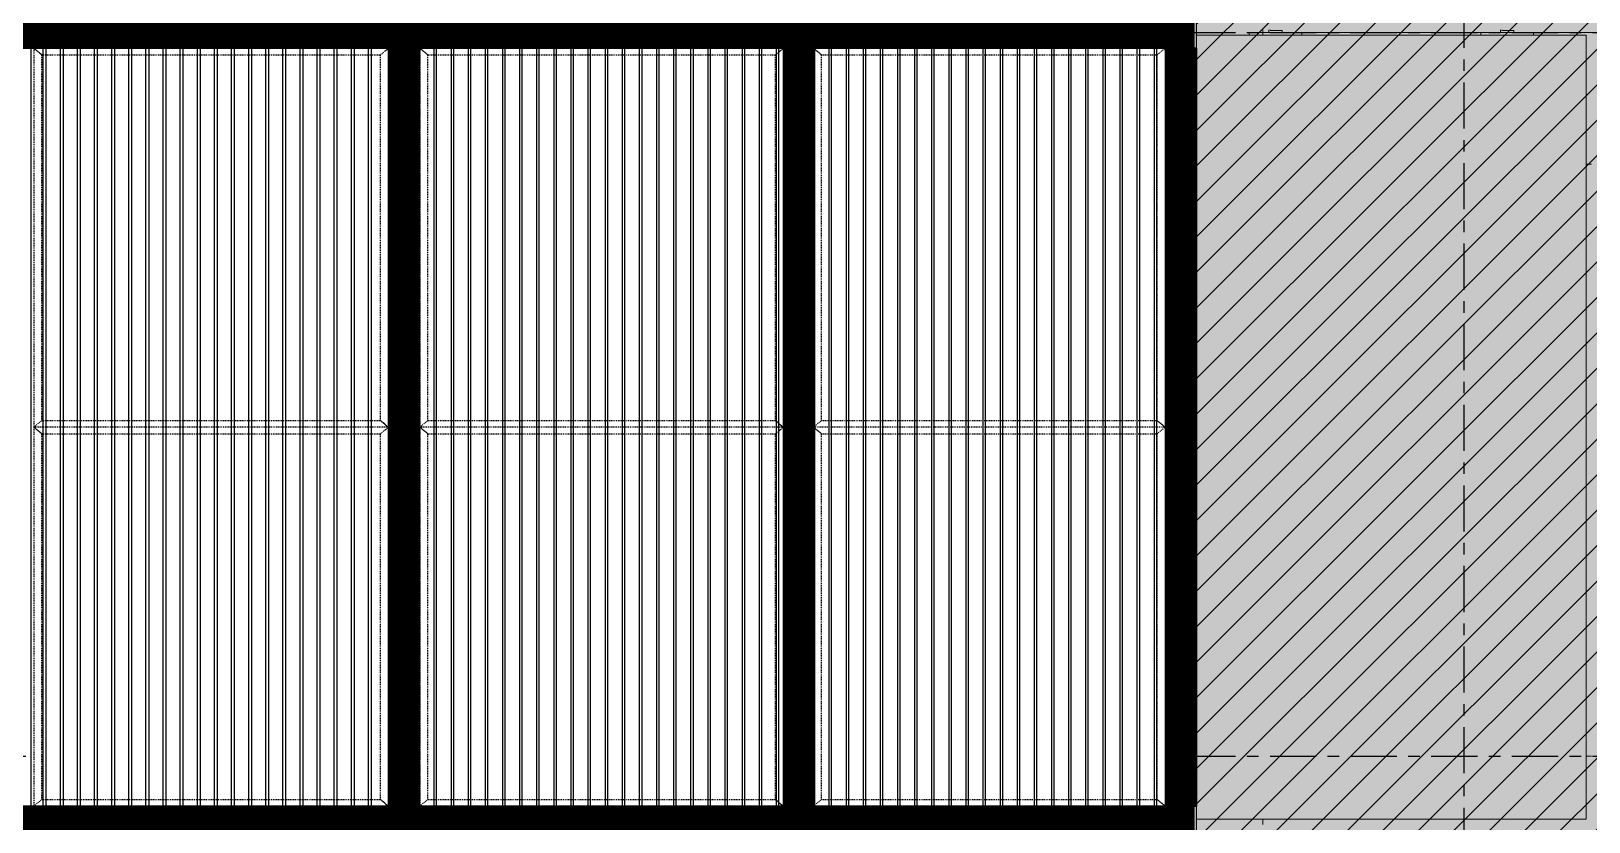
# Model space of a CAD drawing. Header units: millimetres. Extents: x 3774 to 718460, y -768339 to 192544.
# Drawn here: x 409014 to 414929, y -722317 to -719312 of the extents above; entities that cross this region are included whole.
import ezdxf
from ezdxf.enums import TextEntityAlignment as Align
from ezdxf.xclip import XClip

# ---------------------------------------------------------------- set-up
doc = ezdxf.new("R2010")
doc.units = ezdxf.units.MM
doc.header["$XCLIPFRAME"] = 0
doc.set_wipeout_variables(frame=1)
for name, pattern in [('TA_GL_000.70000', [1.925, 0.7, -0.175, 0.175, -0.175, 0.7]), ('TA_HL_001.00000', [6.5, 3.55, -2.95]), ('XKITLINE00', [0]), ('XKITLINE02', [4, 2, -2])]:
    doc.linetypes.add(name, pattern=pattern)
for name, color, linetype in [('000 - 0_SYM_DWG_GRID-BUBBLE_MAIN_COLOR_1', 7, 'Continuous'), ('000 - 0_SYM_DWG_GRIDLINE_MAIN_COLOR_251', 7, 'Continuous'), ('000 - CONCRETE_COL_HATCH_', 7, 'Continuous'), ('010 - ASPG_EXTR_MAIN_COLOR_2', 7, 'Continuous'), ('010 - ASPG_EXTR_WIPEOUT_', 7, 'Continuous'), ('010 - ASPG_FRAMING_MAIN_COLOR_1', 7, 'Continuous'), ('010 - ASPG_FRAMING_MAIN_COLOR_2', 7, 'Continuous'), ('010 - ASPG_FRAMING_SUB_COLOR_2', 7, 'Continuous'), ('010 - ASPG_FRAMING_SUB_COLOR_3', 7, 'Continuous'), ('010 - ASPG_FRAMING_WIPEOUT_', 7, 'Continuous')]:
    doc.layers.add(name, color=color, linetype=linetype)
doc.layers.add('000_AREA_ASPG_AREA_HATCH_', color=7, linetype='Continuous', plot=False)
doc.layers.add('000_AREA_ASPG_AREA_MAIN_COLOR_1', color=7, linetype='Continuous', plot=False)
doc.layers.add('Bolt', color=7, linetype='Continuous', lineweight=0)
doc.layers.add('Part', color=7, linetype='Continuous', lineweight=0)
doc.styles.add('ARIAL', font='arial.ttf')
doc.styles.add('TA', font='', dxfattribs={"height": 4.5})
doc.styles.get('TA').set_extended_font_data('Cordia New')

# ---------------------------------------------------------------- blocks, each defined once
blk = doc.blocks.new('*U5902')
at = {"layer": '000 - 0_SYM_DWG_GRIDLINE_MAIN_COLOR_251', "color": 7, "linetype": 'ByBlock', "ltscale": 5}
blk.add_line((10, 0), (-759, 0), dxfattribs=at)
at = {"color": 7, "style": 'TA', "flags": 1}
blk.add_attdef('LOCATION', (6, -6), '', height=4.5, rotation=270, dxfattribs=at)
blk = doc.blocks.new('*U7974')
at = {"layer": '000 - 0_SYM_DWG_GRIDLINE_MAIN_COLOR_251', "color": 7, "linetype": 'ByBlock', "ltscale": 5}
blk.add_line((16, 0), (-354.34, 0), dxfattribs=at)
at = {"color": 7, "style": 'TA', "flags": 1}
blk.add_attdef('LOCATION', (6, -6), '', height=4.5, rotation=270, dxfattribs=at)
at = {"layer": '000 - 0_SYM_DWG_GRID-BUBBLE_MAIN_COLOR_1', "color": 7, "style": 'ARIAL'}
blk.add_attdef('GRID-HEAD', text='', height=4, rotation=90, dxfattribs=at).set_placement((34, 0), align=Align.MIDDLE_CENTER)
blk = doc.blocks.new('W-1-PP19-SE-ENT3_20260407-104913_PP19_ENT3_ELE1_DIMS_1')
at = {"layer": '000 - 0_SYM_DWG_GRIDLINE_MAIN_COLOR_251', "color": 7, "linetype": 'TA_GL_000.70000'}
for name, p, xscale, yscale, zscale, rotation in [('*U7974', (0, 101510), 50.00000000000007, 50.00000000000007, 50.00000000000007, 270), ('*U5902', (-27800, 114550), 50.00000000000003, 50.00000000000003, 50.00000000000003, 180), ('*U5902', (-27800, 111800), 50.00000000000003, 50.00000000000003, 50.00000000000003, 180)]:
    blk.add_blockref(name, p, dxfattribs=dict(at, xscale=xscale, yscale=yscale, zscale=zscale, rotation=rotation))
blk = doc.blocks.new('*A6183500')
at = {"layer": 'Part', "color": 7, "linetype": 'XKITLINE00', "lineweight": 0}
for p, q in [((2179.569525, -60.453462), (2328.969438, -60.453462)), ((2179.569525, -65.253462), (2328.969438, -65.253462))]:
    blk.add_line(p, q, dxfattribs=at)
blk = doc.blocks.new('*A6193501')
at = {"layer": 'Part', "color": 7, "linetype": 'XKITLINE00', "lineweight": 0}
blk.add_line((2179.569525, -82.453462), (2328.969438, -82.453462), dxfattribs=at)
blk = doc.blocks.new('*A13134195')
at = {"layer": 'Part', "color": 7, "linetype": 'XKITLINE00', "lineweight": 0}
for p, q in [((2331.369518, -82.453462), (2363.435963, -82.453462)), ((2331.369518, -86.453462), (2331.369518, -82.453462)), ((2375.275963, -82.453462), (2375.435963, -82.453462))]:
    blk.add_line(p, q, dxfattribs=at)
blk = doc.blocks.new('*A13154197')
at = {"layer": 'Part', "color": 7, "linetype": 'XKITLINE00', "lineweight": 0}
for p, q in [((2365.449523, -60.453462), (2365.635964, -60.453462)), ((2365.449523, -60.533462), (2365.449523, -60.453462)), ((2366.035964, -60.453462), (2372.675964, -60.453462)), ((2373.075964, -60.453462), (2377.635964, -60.453462)), ((2378.035964, -60.453462), (2384.675964, -60.453462)), ((2385.075964, -60.453462), (2389.635964, -60.453462)), ((2390.035964, -60.453462), (2396.675964, -60.453462)), ((2397.075964, -60.453462), (2401.635964, -60.453462)), ((2402.035964, -60.453462), (2407.075964, -60.453462)), ((2407.475964, -60.453462), (2408.169525, -60.453462)), ((2408.169525, -60.533462), (2408.169525, -60.453462)), ((2375.275963, -64.453462), (2375.435963, -64.453462)), ((2387.275963, -64.453462), (2387.435963, -64.453462)), ((2399.275963, -64.453462), (2399.435963, -64.453462))]:
    blk.add_line(p, q, dxfattribs=at)
blk = doc.blocks.new('*A13214203')
at = {"layer": 'Part', "color": 7, "linetype": 'XKITLINE00', "lineweight": 0}
for p, q in [((2375.275963, -60.533462), (2363.435963, -60.533462)), ((2363.435963, -60.533462), (2363.435963, -84.373462)), ((2375.275963, -60.533462), (2375.275963, -84.373462)), ((2375.275963, -84.373462), (2363.435963, -84.373462))]:
    blk.add_line(p, q, dxfattribs=at)
blk = doc.blocks.new('*A13374219')
at = {"layer": 'Part', "color": 7, "linetype": 'XKITLINE00', "lineweight": 0}
for p, q in [((2328.969518, -124.453462), (2328.969518, -78.053462)), ((2328.969518, -78.053462), (2331.369518, -78.053462)), ((2331.369518, -124.453462), (2331.369518, -78.053462)), ((2328.969518, -124.453462), (2331.369518, -124.453462))]:
    blk.add_line(p, q, dxfattribs=at)
blk = doc.blocks.new('*A13384220')
at = {"layer": 'Part', "color": 7, "linetype": 'XKITLINE00', "lineweight": 0}
for p, q in [((2363.049523, -124.453462), (2363.049523, -78.053462)), ((2363.049523, -78.053462), (2363.435963, -78.053462)), ((2365.449523, -84.533462), (2365.449523, -84.373462)), ((2365.449523, -108.533462), (2365.449523, -108.373462)), ((2363.049523, -124.453462), (2363.435963, -124.453462))]:
    blk.add_line(p, q, dxfattribs=at)
blk = doc.blocks.new('*A15364418')
at = {"layer": 'Part', "color": 7, "linetype": 'XKITLINE00', "lineweight": 0}
for p, q in [((2363.049523, -78.053462), (2363.049523, -33.653462)), ((2363.049523, -33.653462), (2363.435963, -33.653462)), ((2365.449523, -60.533462), (2365.449523, -60.373462)), ((2363.049523, -78.053462), (2363.435963, -78.053462))]:
    blk.add_line(p, q, dxfattribs=at)
blk = doc.blocks.new('*A15374419')
at = {"layer": 'Part', "color": 7, "linetype": 'XKITLINE00', "lineweight": 0}
for p, q in [((2328.969518, -78.053462), (2328.969518, -33.653462)), ((2328.969518, -33.653462), (2331.369518, -33.653462)), ((2331.369518, -78.053462), (2331.369518, -33.653462)), ((2328.969518, -78.053462), (2331.369518, -78.053462))]:
    blk.add_line(p, q, dxfattribs=at)
blk = doc.blocks.new('*A15384420')
at = {"layer": 'Part', "color": 7, "linetype": 'XKITLINE00', "lineweight": 0}
for p, q in [((2359.449603, -38.773462), (2358.649603, -38.773462)), ((2358.649603, -44.053462), (2358.649603, -38.773462)), ((2359.449603, -44.053462), (2359.449603, -38.773462)), ((2358.649603, -56.053462), (2358.649603, -44.621462)), ((2359.449603, -56.053462), (2359.449603, -44.621462)), ((2358.649603, -68.053462), (2358.649603, -56.621462)), ((2359.449603, -68.053462), (2359.449603, -56.621462)), ((2358.649603, -80.053462), (2358.649603, -68.621462)), ((2359.449603, -80.053462), (2359.449603, -68.621462)), ((2358.649603, -82.133462), (2358.649603, -80.621462)), ((2359.449603, -82.133462), (2359.449603, -80.621462)), ((2358.649603, -82.133462), (2359.449603, -82.133462))]:
    blk.add_line(p, q, dxfattribs=at)
blk = doc.blocks.new('*A15394421')
at = {"layer": 'Part', "color": 7, "linetype": 'XKITLINE00', "lineweight": 0}
for p, q in [((2335.769518, -38.773462), (2334.969518, -38.773462)), ((2334.969518, -44.053462), (2334.969518, -38.773462)), ((2335.769518, -44.053462), (2335.769518, -38.773462)), ((2334.969518, -56.053462), (2334.969518, -44.621462)), ((2335.769518, -56.053462), (2335.769518, -44.621462)), ((2334.969518, -68.053462), (2334.969518, -56.621462)), ((2335.769518, -68.053462), (2335.769518, -56.621462)), ((2334.969518, -80.053462), (2334.969518, -68.621462)), ((2335.769518, -80.053462), (2335.769518, -68.621462)), ((2334.969518, -82.133462), (2334.969518, -80.621462)), ((2335.769518, -82.133462), (2335.769518, -80.621462)), ((2334.969518, -82.133462), (2335.769518, -82.133462))]:
    blk.add_line(p, q, dxfattribs=at)
blk = doc.blocks.new('*A15474429')
at = {"layer": 'Part', "color": 7, "linetype": 'XKITLINE00', "lineweight": 0}
for p, q in [((2334.969518, -68.573462), (2334.969518, -68.621462)), ((2335.769518, -68.621462), (2335.769518, -68.573462)), ((2334.969518, -68.621462), (2335.769518, -68.621462))]:
    blk.add_line(p, q, dxfattribs=at)
blk = doc.blocks.new('*A15484430')
at = {"layer": 'Part', "color": 7, "linetype": 'XKITLINE00', "lineweight": 0}
for p, q in [((2335.345518, -69.421462), (2335.345518, -68.621462)), ((2335.345518, -68.621462), (2335.393518, -68.621462)), ((2335.345518, -68.861462), (2335.393518, -68.861462)), ((2335.393518, -69.421462), (2335.393518, -68.621462)), ((2335.345518, -69.421462), (2335.393518, -69.421462))]:
    blk.add_line(p, q, dxfattribs=at)
blk = doc.blocks.new('*A15694451')
at = {"layer": 'Bolt', "color": 7, "linetype": 'XKITLINE00', "lineweight": 0}
for p, q in [((2330.257525, -65.773462), (2330.332117, -65.773462)), ((2330.369525, -65.661462), (2330.369525, -65.736054)), ((2330.481525, -65.773462), (2330.406933, -65.773462)), ((2330.369525, -65.885462), (2330.369525, -65.81087))]:
    blk.add_line(p, q, dxfattribs=at)
blk = doc.blocks.new('*A15704452')
at = {"layer": 'Bolt', "color": 7, "linetype": 'XKITLINE02', "lineweight": 0}
for p, q in [((2330.193525, -65.413462), (2330.193525, -65.493462)), ((2330.193525, -65.413462), (2330.193525, -65.493462)), ((2330.369525, -65.350102), (2330.369525, -65.693462)), ((2330.369525, -65.350102), (2330.369525, -65.693462)), ((2330.545525, -65.413462), (2330.545525, -65.493462)), ((2330.545525, -65.413462), (2330.545525, -65.493462))]:
    blk.add_line(p, q, dxfattribs=at)
blk = doc.blocks.new('*A15724454')
at = {"layer": 'Bolt', "color": 7, "linetype": 'XKITLINE02', "lineweight": 0}
for p, q in [((2329.313525, -68.621462), (2329.313525, -68.573462)), ((2329.313525, -68.621462), (2329.313525, -68.573462)), ((2329.433525, -68.573462), (2329.433525, -68.525462)), ((2329.433525, -68.573462), (2329.433525, -68.525462)), ((2329.489525, -68.684822), (2329.489525, -68.341462)), ((2329.489525, -68.684822), (2329.489525, -68.341462)), ((2329.545525, -68.573462), (2329.545525, -68.525462)), ((2329.545525, -68.573462), (2329.545525, -68.525462)), ((2329.665525, -68.621462), (2329.665525, -68.573462)), ((2329.665525, -68.621462), (2329.665525, -68.573462))]:
    blk.add_line(p, q, dxfattribs=at)
blk = doc.blocks.new('*A15764458')
at = {"layer": 'Bolt', "color": 7, "linetype": 'XKITLINE00', "lineweight": 0}
for p, q in [((2330.257526, -65.773462), (2330.332118, -65.773462)), ((2330.369526, -65.661462), (2330.369526, -65.736054)), ((2330.481526, -65.773462), (2330.406934, -65.773462)), ((2330.369526, -65.885462), (2330.369526, -65.81087))]:
    blk.add_line(p, q, dxfattribs=at)
blk = doc.blocks.new('*A15774459')
at = {"layer": 'Bolt', "color": 7, "linetype": 'XKITLINE02', "lineweight": 0}
for p, q in [((2330.193526, -65.413462), (2330.193526, -65.493462)), ((2330.193526, -65.413462), (2330.193526, -65.493462)), ((2330.369526, -65.350102), (2330.369526, -65.693462)), ((2330.369526, -65.350102), (2330.369526, -65.693462)), ((2330.545526, -65.413462), (2330.545526, -65.493462)), ((2330.545526, -65.413462), (2330.545526, -65.493462))]:
    blk.add_line(p, q, dxfattribs=at)
blk = doc.blocks.new('*A15784460')
at = {"layer": 'Bolt'}
for points in [[(2335.074, -68.573), (2335.074, -68.525), (2335.186, -68.525), (2335.186, -68.573)], [(2335.074, -68.621), (2335.074, -68.573), (2335.186, -68.573), (2335.186, -68.621)], [(2335.554, -68.573), (2335.554, -68.525), (2335.666, -68.525), (2335.666, -68.573)], [(2335.554, -68.621), (2335.554, -68.573), (2335.666, -68.573), (2335.666, -68.621)]]:
    blk.add_hatch(color=7, dxfattribs=at).paths.add_polyline_path(points, flags=17)
at = {"layer": 'Bolt', "color": 7, "linetype": 'XKITLINE00', "lineweight": 0}
for p, q in [((2335.074, -68.573), (2335.074, -68.525)), ((2335.074, -68.621), (2335.074, -68.573)), ((2335.13, -68.685), (2335.13, -68.341)), ((2335.186, -68.573), (2335.186, -68.525)), ((2335.186, -68.621), (2335.186, -68.573)), ((2335.554, -68.573), (2335.554, -68.525)), ((2335.554, -68.621), (2335.554, -68.573)), ((2335.61, -68.685), (2335.61, -68.341)), ((2335.666, -68.573), (2335.666, -68.525)), ((2335.666, -68.621), (2335.666, -68.573))]:
    blk.add_line(p, q, dxfattribs=at)
blk = doc.blocks.new('*A15794461')
at = {"layer": 'Bolt', "color": 7, "linetype": 'XKITLINE02', "lineweight": 0}
for p, q in [((2329.313522, -68.621462), (2329.313522, -68.573462)), ((2329.313522, -68.621462), (2329.313522, -68.573462)), ((2329.433522, -68.573462), (2329.433522, -68.525462)), ((2329.433522, -68.573462), (2329.433522, -68.525462)), ((2329.489522, -68.684822), (2329.489522, -68.341462)), ((2329.489522, -68.684822), (2329.489522, -68.341462)), ((2329.545522, -68.573462), (2329.545522, -68.525462)), ((2329.545522, -68.573462), (2329.545522, -68.525462)), ((2329.665522, -68.621462), (2329.665522, -68.573462)), ((2329.665522, -68.621462), (2329.665522, -68.573462))]:
    blk.add_line(p, q, dxfattribs=at)
blk = doc.blocks.new('*A15904472')
at = {"layer": 'Part', "color": 7, "linetype": 'XKITLINE00', "lineweight": 0}
for p, q in [((2328.809518, -68.053462), (2288.969552, -68.053462)), ((2288.969552, -68.573462), (2288.969552, -68.053462)), ((2328.809518, -68.573462), (2328.809518, -68.053462)), ((2328.809518, -68.573462), (2288.969552, -68.573462))]:
    blk.add_line(p, q, dxfattribs=at)
blk = doc.blocks.new('*A15914473')
at = {"layer": 'Part', "color": 7, "linetype": 'XKITLINE00', "lineweight": 0}
for p, q in [((2328.809518, -80.053462), (2288.969552, -80.053462)), ((2288.969552, -80.573462), (2288.969552, -80.053462)), ((2328.809518, -80.573462), (2328.809518, -80.053462)), ((2328.809518, -80.573462), (2288.969552, -80.573462))]:
    blk.add_line(p, q, dxfattribs=at)
blk = doc.blocks.new('*A15924474')
at = {"layer": 'Part', "color": 7, "linetype": 'XKITLINE00', "lineweight": 0}
blk.add_line((2328.969438, -87.253462), (2328.969438, -82.453462), dxfattribs=at)
blk = doc.blocks.new('*A16114493')
at = {"layer": 'Part', "color": 7, "linetype": 'XKITLINE00', "lineweight": 0}
blk.add_line((2328.969438, -65.253462), (2328.969438, -60.453462), dxfattribs=at)
blk = doc.blocks.new('*A16274509')
at = {"layer": 'Bolt', "color": 7, "linetype": 'XKITLINE00', "lineweight": 0}
for p, q in [((2330.369525, -81.821462), (2330.369525, -81.896054)), ((2330.257525, -81.933462), (2330.332117, -81.933462)), ((2330.369525, -82.045462), (2330.369525, -81.97087)), ((2330.481525, -81.933462), (2330.406933, -81.933462))]:
    blk.add_line(p, q, dxfattribs=at)
blk = doc.blocks.new('*A16284510')
at = {"layer": 'Bolt', "color": 7, "linetype": 'XKITLINE02', "lineweight": 0}
for p, q in [((2330.193525, -82.293462), (2330.193525, -82.213462)), ((2330.193525, -82.293462), (2330.193525, -82.213462)), ((2330.369525, -82.356822), (2330.369525, -82.013462)), ((2330.369525, -82.356822), (2330.369525, -82.013462)), ((2330.545525, -82.293462), (2330.545525, -82.213462)), ((2330.545525, -82.293462), (2330.545525, -82.213462))]:
    blk.add_line(p, q, dxfattribs=at)
blk = doc.blocks.new('*A16304512')
at = {"layer": 'Bolt', "color": 7, "linetype": 'XKITLINE02', "lineweight": 0}
for p, q in [((2329.489525, -80.684822), (2329.489525, -80.341462)), ((2329.489525, -80.684822), (2329.489525, -80.341462)), ((2329.313525, -80.621462), (2329.313525, -80.573462)), ((2329.313525, -80.621462), (2329.313525, -80.573462)), ((2329.433525, -80.573462), (2329.433525, -80.525462)), ((2329.433525, -80.573462), (2329.433525, -80.525462)), ((2329.545525, -80.573462), (2329.545525, -80.525462)), ((2329.545525, -80.573462), (2329.545525, -80.525462)), ((2329.665525, -80.621462), (2329.665525, -80.573462)), ((2329.665525, -80.621462), (2329.665525, -80.573462))]:
    blk.add_line(p, q, dxfattribs=at)
blk = doc.blocks.new('*A16364518')
at = {"layer": 'Bolt', "color": 7, "linetype": 'XKITLINE02', "lineweight": 0}
for p, q in [((2329.489522, -80.684822), (2329.489522, -80.341462)), ((2329.489522, -80.684822), (2329.489522, -80.341462)), ((2329.313522, -80.621462), (2329.313522, -80.573462)), ((2329.313522, -80.621462), (2329.313522, -80.573462)), ((2329.433522, -80.573462), (2329.433522, -80.525462)), ((2329.433522, -80.573462), (2329.433522, -80.525462)), ((2329.545522, -80.573462), (2329.545522, -80.525462)), ((2329.545522, -80.573462), (2329.545522, -80.525462)), ((2329.665522, -80.621462), (2329.665522, -80.573462)), ((2329.665522, -80.621462), (2329.665522, -80.573462))]:
    blk.add_line(p, q, dxfattribs=at)
blk = doc.blocks.new('*A16374519')
at = {"layer": 'Bolt', "color": 7, "linetype": 'XKITLINE02', "lineweight": 0}
for p, q in [((2330.193526, -82.293462), (2330.193526, -82.213462)), ((2330.193526, -82.293462), (2330.193526, -82.213462)), ((2330.369526, -82.356822), (2330.369526, -82.013462)), ((2330.369526, -82.356822), (2330.369526, -82.013462)), ((2330.545526, -82.293462), (2330.545526, -82.213462)), ((2330.545526, -82.293462), (2330.545526, -82.213462))]:
    blk.add_line(p, q, dxfattribs=at)
blk = doc.blocks.new('*A16384520')
at = {"layer": 'Bolt', "color": 7, "linetype": 'XKITLINE00', "lineweight": 0}
for p, q in [((2330.369526, -81.821462), (2330.369526, -81.896054)), ((2330.257526, -81.933462), (2330.332118, -81.933462)), ((2330.369526, -82.045462), (2330.369526, -81.97087)), ((2330.481526, -81.933462), (2330.406934, -81.933462))]:
    blk.add_line(p, q, dxfattribs=at)
blk = doc.blocks.new('*A16494531')
at = {"layer": 'Part', "color": 7, "linetype": 'XKITLINE00', "lineweight": 0}
for p, q in [((2365.635964, -60.453462), (2365.635964, -60.373462)), ((2365.635964, -60.453462), (2366.035964, -60.453462)), ((2365.675964, -60.393462), (2365.675964, -60.373462)), ((2366.035964, -60.393462), (2365.675964, -60.393462)), ((2366.035964, -60.453462), (2366.035964, -60.393462))]:
    blk.add_line(p, q, dxfattribs=at)
blk = doc.blocks.new('*A16504532')
at = {"layer": 'Part', "color": 7, "linetype": 'XKITLINE00', "lineweight": 0}
for p, q in [((2365.035964, -60.453462), (2365.635964, -60.453462)), ((2365.035964, -60.533462), (2365.035964, -60.453462)), ((2366.035964, -60.453462), (2366.635964, -60.453462)), ((2366.635964, -60.453462), (2366.635964, -60.533462))]:
    blk.add_line(p, q, dxfattribs=at)
blk = doc.blocks.new('*A16554537')
at = {"layer": 'Part', "color": 7, "linetype": 'XKITLINE00', "lineweight": 0}
for p, q in [((2362.889518, -80.053462), (2331.529518, -80.053462)), ((2331.529518, -80.573462), (2331.529518, -80.053462)), ((2362.889518, -80.573462), (2362.889518, -80.053462)), ((2362.889518, -80.573462), (2331.529518, -80.573462))]:
    blk.add_line(p, q, dxfattribs=at)
blk = doc.blocks.new('*A16564538')
at = {"layer": 'Part', "color": 7, "linetype": 'XKITLINE00', "lineweight": 0}
for p, q in [((2362.889518, -68.053462), (2331.529518, -68.053462)), ((2331.529518, -68.573462), (2331.529518, -68.053462)), ((2362.889518, -68.573462), (2362.889518, -68.053462)), ((2362.889518, -68.573462), (2331.529518, -68.573462))]:
    blk.add_line(p, q, dxfattribs=at)
blk = doc.blocks.new('*A16574539')
at = {"layer": 'Part', "color": 7, "linetype": 'XKITLINE00', "lineweight": 0}
for p, q in [((2358.649603, -80.573462), (2358.649603, -80.621462)), ((2358.649603, -80.621462), (2359.449603, -80.621462)), ((2359.449603, -80.621462), (2359.449603, -80.573462))]:
    blk.add_line(p, q, dxfattribs=at)
blk = doc.blocks.new('*A16584540')
at = {"layer": 'Part', "color": 7, "linetype": 'XKITLINE00', "lineweight": 0}
for p, q in [((2359.025603, -81.421462), (2359.025603, -80.621462)), ((2359.025603, -80.621462), (2359.073603, -80.621462)), ((2359.025603, -80.861462), (2359.073603, -80.861462)), ((2359.073603, -81.421462), (2359.073603, -80.621462)), ((2359.025603, -81.421462), (2359.073603, -81.421462))]:
    blk.add_line(p, q, dxfattribs=at)
blk = doc.blocks.new('*A16594541')
at = {"layer": 'Part', "color": 7, "linetype": 'XKITLINE00', "lineweight": 0}
for p, q in [((2358.985603, -82.173462), (2358.545603, -82.173462)), ((2358.545603, -82.173462), (2358.545603, -82.213462)), ((2358.985603, -82.133462), (2358.985603, -82.173462)), ((2359.025603, -82.213462), (2359.025603, -82.133462))]:
    blk.add_line(p, q, dxfattribs=at)
blk = doc.blocks.new('*A16604542')
at = {"layer": 'Part', "color": 7, "linetype": 'XKITLINE00', "lineweight": 0}
for p, q in [((2358.009603, -82.453462), (2358.169603, -82.293462)), ((2358.169603, -82.293462), (2359.929603, -82.293462)), ((2359.929603, -82.293462), (2360.089603, -82.453462))]:
    blk.add_line(p, q, dxfattribs=at)
blk = doc.blocks.new('*A16614543')
at = {"layer": 'Part', "color": 7, "linetype": 'XKITLINE00', "lineweight": 0}
for p, q in [((2359.929603, -82.213462), (2358.169603, -82.213462)), ((2358.169603, -82.213462), (2358.169603, -82.293462)), ((2359.929603, -82.293462), (2358.169603, -82.293462)), ((2359.929603, -82.213462), (2359.929603, -82.293462))]:
    blk.add_line(p, q, dxfattribs=at)
blk = doc.blocks.new('*A16674549')
at = {"layer": 'Part', "color": 7, "linetype": 'XKITLINE00', "lineweight": 0}
for p, q in [((2334.969518, -80.573462), (2334.969518, -80.621462)), ((2334.969518, -80.621462), (2335.769518, -80.621462)), ((2335.769518, -80.621462), (2335.769518, -80.573462))]:
    blk.add_line(p, q, dxfattribs=at)
blk = doc.blocks.new('*A16684550')
at = {"layer": 'Part', "color": 7, "linetype": 'XKITLINE00', "lineweight": 0}
for p, q in [((2335.345518, -81.421462), (2335.345518, -80.621462)), ((2335.345518, -80.621462), (2335.393518, -80.621462)), ((2335.345518, -80.861462), (2335.393518, -80.861462)), ((2335.393518, -81.421462), (2335.393518, -80.621462)), ((2335.345518, -81.421462), (2335.393518, -81.421462))]:
    blk.add_line(p, q, dxfattribs=at)
blk = doc.blocks.new('*A16694551')
at = {"layer": 'Part', "color": 7, "linetype": 'XKITLINE00', "lineweight": 0}
for p, q in [((2335.305518, -82.173462), (2334.865518, -82.173462)), ((2334.865518, -82.173462), (2334.865518, -82.213462)), ((2335.305518, -82.133462), (2335.305518, -82.173462)), ((2335.345518, -82.213462), (2335.345518, -82.133462))]:
    blk.add_line(p, q, dxfattribs=at)
blk = doc.blocks.new('*A16704552')
at = {"layer": 'Part', "color": 7, "linetype": 'XKITLINE00', "lineweight": 0}
for p, q in [((2334.329518, -82.453462), (2334.489518, -82.293462)), ((2334.489518, -82.293462), (2336.249518, -82.293462)), ((2336.249518, -82.293462), (2336.409518, -82.453462))]:
    blk.add_line(p, q, dxfattribs=at)
blk = doc.blocks.new('*A16714553')
at = {"layer": 'Part', "color": 7, "linetype": 'XKITLINE00', "lineweight": 0}
for p, q in [((2336.249518, -82.213462), (2334.489518, -82.213462)), ((2334.489518, -82.213462), (2334.489518, -82.293462)), ((2336.249518, -82.293462), (2334.489518, -82.293462)), ((2336.249518, -82.213462), (2336.249518, -82.293462))]:
    blk.add_line(p, q, dxfattribs=at)
blk = doc.blocks.new('*A16734555')
at = {"layer": 'Part', "color": 7, "linetype": 'XKITLINE00', "lineweight": 0}
for p, q in [((2358.649603, -68.573462), (2358.649603, -68.621462)), ((2359.449603, -68.621462), (2359.449603, -68.573462)), ((2358.649603, -68.621462), (2359.449603, -68.621462))]:
    blk.add_line(p, q, dxfattribs=at)
blk = doc.blocks.new('*A16744556')
at = {"layer": 'Part', "color": 7, "linetype": 'XKITLINE00', "lineweight": 0}
for p, q in [((2359.025603, -69.421462), (2359.025603, -68.621462)), ((2359.025603, -68.621462), (2359.073603, -68.621462)), ((2359.025603, -68.861462), (2359.073603, -68.861462)), ((2359.073603, -69.421462), (2359.073603, -68.621462)), ((2359.025603, -69.421462), (2359.073603, -69.421462))]:
    blk.add_line(p, q, dxfattribs=at)
blk = doc.blocks.new('*A16794561')
at = {"layer": 'Bolt'}
for points in [[(2358.754, -80.573), (2358.754, -80.525), (2358.866, -80.525), (2358.866, -80.573)], [(2358.754, -80.621), (2358.754, -80.573), (2358.866, -80.573), (2358.866, -80.621)], [(2359.234, -80.573), (2359.234, -80.525), (2359.346, -80.525), (2359.346, -80.573)], [(2359.234, -80.621), (2359.234, -80.573), (2359.346, -80.573), (2359.346, -80.621)]]:
    blk.add_hatch(color=7, dxfattribs=at).paths.add_polyline_path(points, flags=17)
at = {"layer": 'Bolt', "color": 7, "linetype": 'XKITLINE00', "lineweight": 0}
for p, q in [((2358.81, -80.685), (2358.81, -80.341)), ((2359.29, -80.685), (2359.29, -80.341)), ((2358.754, -80.573), (2358.754, -80.525)), ((2358.754, -80.621), (2358.754, -80.573)), ((2358.866, -80.573), (2358.866, -80.525)), ((2358.866, -80.621), (2358.866, -80.573)), ((2359.234, -80.573), (2359.234, -80.525)), ((2359.234, -80.621), (2359.234, -80.573)), ((2359.346, -80.573), (2359.346, -80.525)), ((2359.346, -80.621), (2359.346, -80.573))]:
    blk.add_line(p, q, dxfattribs=at)
blk = doc.blocks.new('*A16804562')
at = {"layer": 'Bolt'}
for points in [[(2358.466, -82.213), (2358.466, -82.293), (2358.354, -82.293), (2358.354, -82.213)], [(2359.746, -82.213), (2359.746, -82.293), (2359.634, -82.293), (2359.634, -82.213)]]:
    blk.add_hatch(color=7, dxfattribs=at).paths.add_polyline_path(points, flags=17)
at = {"layer": 'Bolt', "color": 7, "linetype": 'XKITLINE00', "lineweight": 0}
for p, q in [((2358.354, -82.293), (2358.354, -82.213)), ((2358.41, -82.357), (2358.41, -82.013)), ((2358.466, -82.293), (2358.466, -82.213)), ((2359.634, -82.293), (2359.634, -82.213)), ((2359.69, -82.357), (2359.69, -82.013)), ((2359.746, -82.293), (2359.746, -82.213))]:
    blk.add_line(p, q, dxfattribs=at)
blk = doc.blocks.new('*A16814563')
at = {"layer": 'Bolt', "color": 7, "linetype": 'XKITLINE02', "lineweight": 0}
for p, q in [((2359.136963, -81.933462), (2358.793603, -81.933462)), ((2359.025603, -81.877462), (2358.985603, -81.877462)), ((2359.025603, -81.989462), (2358.985603, -81.989462)), ((2359.073603, -81.877462), (2359.025603, -81.877462)), ((2359.073603, -81.989462), (2359.025603, -81.989462))]:
    blk.add_line(p, q, dxfattribs=at)
blk = doc.blocks.new('*A16864568')
at = {"layer": 'Bolt'}
for points in [[(2335.074, -80.573), (2335.074, -80.525), (2335.186, -80.525), (2335.186, -80.573)], [(2335.074, -80.621), (2335.074, -80.573), (2335.186, -80.573), (2335.186, -80.621)], [(2335.554, -80.573), (2335.554, -80.525), (2335.666, -80.525), (2335.666, -80.573)], [(2335.554, -80.621), (2335.554, -80.573), (2335.666, -80.573), (2335.666, -80.621)]]:
    blk.add_hatch(color=7, dxfattribs=at).paths.add_polyline_path(points, flags=17)
at = {"layer": 'Bolt', "color": 7, "linetype": 'XKITLINE00', "lineweight": 0}
for p, q in [((2335.13, -80.685), (2335.13, -80.341)), ((2335.61, -80.685), (2335.61, -80.341)), ((2335.074, -80.573), (2335.074, -80.525)), ((2335.074, -80.621), (2335.074, -80.573)), ((2335.186, -80.573), (2335.186, -80.525)), ((2335.186, -80.621), (2335.186, -80.573)), ((2335.554, -80.573), (2335.554, -80.525)), ((2335.554, -80.621), (2335.554, -80.573)), ((2335.666, -80.573), (2335.666, -80.525)), ((2335.666, -80.621), (2335.666, -80.573))]:
    blk.add_line(p, q, dxfattribs=at)
blk = doc.blocks.new('*A16874569')
at = {"layer": 'Bolt'}
for points in [[(2334.786, -82.213), (2334.786, -82.293), (2334.674, -82.293), (2334.674, -82.213)], [(2336.066, -82.213), (2336.066, -82.293), (2335.954, -82.293), (2335.954, -82.213)]]:
    blk.add_hatch(color=7, dxfattribs=at).paths.add_polyline_path(points, flags=17)
at = {"layer": 'Bolt', "color": 7, "linetype": 'XKITLINE00', "lineweight": 0}
for p, q in [((2334.674, -82.293), (2334.674, -82.213)), ((2334.73, -82.357), (2334.73, -82.013)), ((2334.786, -82.293), (2334.786, -82.213)), ((2335.954, -82.293), (2335.954, -82.213)), ((2336.01, -82.357), (2336.01, -82.013)), ((2336.066, -82.293), (2336.066, -82.213))]:
    blk.add_line(p, q, dxfattribs=at)
blk = doc.blocks.new('*A16884570')
at = {"layer": 'Bolt', "color": 7, "linetype": 'XKITLINE02', "lineweight": 0}
for p, q in [((2335.456878, -81.933462), (2335.113518, -81.933462)), ((2335.345518, -81.877462), (2335.305518, -81.877462)), ((2335.345518, -81.989462), (2335.305518, -81.989462)), ((2335.393518, -81.877462), (2335.345518, -81.877462)), ((2335.393518, -81.989462), (2335.345518, -81.989462))]:
    blk.add_line(p, q, dxfattribs=at)
blk = doc.blocks.new('*A16894571')
at = {"layer": 'Bolt'}
for points in [[(2358.754, -68.573), (2358.754, -68.525), (2358.866, -68.525), (2358.866, -68.573)], [(2358.754, -68.621), (2358.754, -68.573), (2358.866, -68.573), (2358.866, -68.621)], [(2359.234, -68.573), (2359.234, -68.525), (2359.346, -68.525), (2359.346, -68.573)], [(2359.234, -68.621), (2359.234, -68.573), (2359.346, -68.573), (2359.346, -68.621)]]:
    blk.add_hatch(color=7, dxfattribs=at).paths.add_polyline_path(points, flags=17)
at = {"layer": 'Bolt', "color": 7, "linetype": 'XKITLINE00', "lineweight": 0}
for p, q in [((2358.754, -68.573), (2358.754, -68.525)), ((2358.754, -68.621), (2358.754, -68.573)), ((2358.81, -68.685), (2358.81, -68.341)), ((2358.866, -68.573), (2358.866, -68.525)), ((2358.866, -68.621), (2358.866, -68.573)), ((2359.234, -68.573), (2359.234, -68.525)), ((2359.234, -68.621), (2359.234, -68.573)), ((2359.29, -68.685), (2359.29, -68.341)), ((2359.346, -68.573), (2359.346, -68.525)), ((2359.346, -68.621), (2359.346, -68.573))]:
    blk.add_line(p, q, dxfattribs=at)
blk = doc.blocks.new('*A16904572')
at = {"layer": 'Part', "color": 7, "linetype": 'XKITLINE00', "lineweight": 0}
for p, q in [((2372.075964, -60.453462), (2372.675964, -60.453462)), ((2372.075964, -60.533462), (2372.075964, -60.453462)), ((2373.075964, -60.453462), (2373.675964, -60.453462)), ((2373.675964, -60.453462), (2373.675964, -60.533462))]:
    blk.add_line(p, q, dxfattribs=at)
blk = doc.blocks.new('*A16914573')
at = {"layer": 'Part', "color": 7, "linetype": 'XKITLINE00', "lineweight": 0}
for p, q in [((2372.675964, -60.453462), (2372.675964, -60.373462)), ((2372.675964, -60.453462), (2373.075964, -60.453462)), ((2372.715964, -60.393462), (2372.715964, -60.373462)), ((2373.075964, -60.393462), (2372.715964, -60.393462)), ((2373.075964, -60.453462), (2373.075964, -60.393462))]:
    blk.add_line(p, q, dxfattribs=at)
blk = doc.blocks.new('W-1-PP19-SE-ENT3_20260407-111149_PP19_ENT3_SE_ELE3')
at = {"color": 7, "lineweight": 0, "xscale": 125, "yscale": 125, "zscale": 125}
for name in ['*A13214203', '*A15374419', '*A15364418', '*A15394421', '*A15384420', '*A6183500', '*A16114493', '*A16504532', '*A13154197', '*A16494531', '*A16904572', '*A16914573', '*A15704452', '*A15774459', '*A15694451', '*A15764458', '*A15904472', '*A16564538', '*A15794461', '*A15724454', '*A15474429', '*A15784460', '*A15484430', '*A16734555', '*A16894571', '*A16744556', '*A13374219', '*A13384220', '*A15914473', '*A16364518', '*A16304512', '*A16554537', '*A16864568', '*A16794561', '*A16674549', '*A16684550', '*A16574539', '*A16584540', '*A16274509', '*A16384520', '*A16884570', '*A16814563', '*A16284510', '*A16374519', '*A16704552', '*A16714553', '*A16874569', '*A16694551', '*A16604542', '*A16614543', '*A16804562', '*A16594541', '*A6193501', '*A15924474', '*A13134195']:
    blk.add_blockref(name, (-296446.190625, 122106.68275), dxfattribs=at)
blk = doc.blocks.new('A$Cc95a8f7c')
at = {"layer": '000 - CONCRETE_COL_HATCH_', "transparency": 33554585}
h = blk.add_hatch(dxfattribs=at)
h.set_pattern_fill('AR-CONC', scale=2.5)
h.paths.add_polyline_path([(-9706.691625, -12559.999625), (-14206.257875, -12559.999625), (-14206.257875, -15540), (-24.997375, -15540), (-24.997375, -12559.999625), (-3726.691625, -12559.999625), (-3726.691625, 300), (-9706.691625, 300)])
h = blk.add_hatch(dxfattribs=at)
h.set_pattern_fill('ANSI31', scale=30)
h.paths.add_polyline_path([(-3726.691625, -12559.999625), (-24.997375, -12559.999625), (-24.997375, -15540), (-14206.257875, -15540), (-14206.257875, -12559.999625), (-9706.691625, -12559.999625), (-9706.691625, 300), (-3726.691625, 300)])
at = {"layer": '000 - CONCRETE_COL_HATCH_', "color": 7}
blk.add_lwpolyline([(-3726.691625, -12559.999625), (-24.997375, -12559.999625), (-24.997375, -15540), (-14206.257875, -15540), (-14206.257875, -12559.999625), (-9706.691625, -12559.999625), (-9706.691625, 300), (-3726.691625, 300)], close=True, dxfattribs=at)
blk.add_lwpolyline([(-3726.691625, -12559.999625), (-24.997375, -12559.999625), (-24.997375, -15540), (-14206.257875, -15540), (-14206.257875, -12559.999625), (-9706.691625, -12559.999625), (-9706.691625, 300), (-3726.691625, 300)], close=True, dxfattribs=at)
blk.add_lwpolyline([(-3726.691625, -12559.999625), (-24.997375, -12559.999625), (-24.997375, -15540), (-14206.257875, -15540), (-14206.257875, -12559.999625), (-9706.691625, -12559.999625), (-9706.691625, 300), (-3726.691625, 300)], close=True, dxfattribs=at)
blk.add_lwpolyline([(-3726.691625, -12559.999625), (-24.997375, -12559.999625), (-24.997375, -15540), (-14206.257875, -15540), (-14206.257875, -12559.999625), (-9706.691625, -12559.999625), (-9706.691625, 300), (-3726.691625, 300)], close=True, dxfattribs=at)
blk = doc.blocks.new('W-1-PP19-SE-ENT3_20260407-141310_PP19_ENT3_PRECAST_HATCH')
at = {"color": 7}
blk.add_blockref('A$Cc95a8f7c', (-46357.4, 85502.9), dxfattribs=at)
blk = doc.blocks.new('W-1-PP19-SE-ENT3_20260407-141433PP19_ENT3_PRECAST_HATCH')
at = {"color": 7}
blk.add_blockref('W-1-PP19-SE-ENT3_20260407-141310_PP19_ENT3_PRECAST_HATCH', (55047.4, 32597.1), dxfattribs=at)
blk = doc.blocks.new('*U7965')
at = {"color": 7}
blk.add_wipeout([(0, -40), (4413, -40), (4413, 40), (0, 40)], dxfattribs=at).dxf.layer = '010 - ASPG_FRAMING_WIPEOUT_'
at = {"layer": '010 - ASPG_FRAMING_MAIN_COLOR_2', "color": 7}
blk.add_lwpolyline([(0, -40), (4413, -40), (4413, 40), (0, 40)], close=True, dxfattribs=at)
at = {"color": 7}
for points in [[(0, 40), (4493.8, 40), (4493.8, 50), (0, 50)], [(0, -50), (4493.8, -50), (4493.8, -40), (0, -40)]]:
    blk.add_wipeout(points, dxfattribs=at).dxf.layer = '010 - ASPG_FRAMING_WIPEOUT_'
at = {"layer": '010 - ASPG_FRAMING_MAIN_COLOR_1', "color": 7}
for points in [[(0, 40), (4493.8, 40), (4493.8, 50), (0, 50)], [(0, -50), (4493.8, -50), (4493.8, -40), (0, -40)]]:
    blk.add_lwpolyline(points, close=True, dxfattribs=at)
blk = doc.blocks.new('*U7966')
at = {"color": 7}
blk.add_wipeout([(0, 0), (77.5, 0), (77.5, 2950), (0, 2950)], dxfattribs=at)
blk.add_lwpolyline([(0, 0), (77.5, 0), (77.5, 2950), (0, 2950)], close=True, dxfattribs=at)
blk = doc.blocks.new('*U8022')
at = {"color": 7}
blk.add_wipeout([(50, 0), (1416.3, 0), (1416.3, 2880), (50, 2880)], dxfattribs=at).dxf.layer = '010 - ASPG_EXTR_WIPEOUT_'
at = {"layer": '010 - ASPG_EXTR_MAIN_COLOR_2', "color": 7}
for points in [[(125, 0), (135.2, 0), (135.2, 2880), (125, 2880)], [(190, 0), (200.2, 0), (200.2, 2880), (190, 2880)], [(255, 0), (265.2, 0), (265.2, 2880), (255, 2880)], [(320, 0), (330.2, 0), (330.2, 2880), (320, 2880)], [(385, 0), (395.2, 0), (395.2, 2880), (385, 2880)], [(450, 0), (460.2, 0), (460.2, 2880), (450, 2880)], [(515, 0), (525.2, 0), (525.2, 2880), (515, 2880)], [(580, 0), (590.2, 0), (590.2, 2880), (580, 2880)], [(645, 0), (655.2, 0), (655.2, 2880), (645, 2880)], [(710, 0), (720.2, 0), (720.2, 2880), (710, 2880)], [(775, 0), (785.2, 0), (785.2, 2880), (775, 2880)], [(840, 0), (850.2, 0), (850.2, 2880), (840, 2880)], [(905, 0), (915.2, 0), (915.2, 2880), (905, 2880)], [(970, 0), (980.2, 0), (980.2, 2880), (970, 2880)], [(1035, 0), (1045.2, 0), (1045.2, 2880), (1035, 2880)], [(1100, 0), (1110.2, 0), (1110.2, 2880), (1100, 2880)], [(1165, 0), (1175.2, 0), (1175.2, 2880), (1165, 2880)], [(1230, 0), (1240.2, 0), (1240.2, 2880), (1230, 2880)], [(1295, 0), (1305.2, 0), (1305.2, 2880), (1295, 2880)], [(1360, 0), (1370.2, 0), (1370.2, 2880), (1360, 2880)]]:
    blk.add_lwpolyline(points, close=True, dxfattribs=at)
at = {"layer": '010 - ASPG_FRAMING_SUB_COLOR_2', "color": 7}
blk.add_lwpolyline([(50, 0), (1416.3, 0), (1416.3, 2880), (50, 2880)], close=True, dxfattribs=at)
at = {"color": 7}
blk.add_wipeout([(-50, 0), (50, 0), (50, 2880), (-50, 2880)], dxfattribs=at).dxf.layer = '010 - ASPG_EXTR_WIPEOUT_'
at = {"layer": '010 - ASPG_FRAMING_MAIN_COLOR_1', "color": 7}
for points in [[(-50, 0), (-40, 0), (-40, 2880), (-50, 2880)], [(40, 0), (50, 0), (50, 2880), (40, 2880)]]:
    blk.add_lwpolyline(points, close=True, dxfattribs=at)
at = {"layer": '010 - ASPG_FRAMING_SUB_COLOR_2', "color": 7}
blk.add_lwpolyline([(-50, 0), (50, 0), (50, 2880), (-50, 2880)], close=True, dxfattribs=at)
blk = doc.blocks.new('*U8021')
at = {"color": 7}
blk.add_wipeout([(50, 0), (1450, 0), (1450, 2880), (50, 2880)], dxfattribs=at).dxf.layer = '010 - ASPG_EXTR_WIPEOUT_'
at = {"layer": '010 - ASPG_EXTR_MAIN_COLOR_2', "color": 7}
for points in [[(113.3, 0), (123.5, 0), (123.5, 2880), (113.3, 2880)], [(178.3, 0), (188.5, 0), (188.5, 2880), (178.3, 2880)], [(243.3, 0), (253.5, 0), (253.5, 2880), (243.3, 2880)], [(308.3, 0), (318.5, 0), (318.5, 2880), (308.3, 2880)], [(373.3, 0), (383.5, 0), (383.5, 2880), (373.3, 2880)], [(438.3, 0), (448.5, 0), (448.5, 2880), (438.3, 2880)], [(503.3, 0), (513.5, 0), (513.5, 2880), (503.3, 2880)], [(568.3, 0), (578.5, 0), (578.5, 2880), (568.3, 2880)], [(633.3, 0), (643.5, 0), (643.5, 2880), (633.3, 2880)], [(698.3, 0), (708.5, 0), (708.5, 2880), (698.3, 2880)], [(763.3, 0), (773.5, 0), (773.5, 2880), (763.3, 2880)], [(828.3, 0), (838.5, 0), (838.5, 2880), (828.3, 2880)], [(893.3, 0), (903.5, 0), (903.5, 2880), (893.3, 2880)], [(958.3, 0), (968.5, 0), (968.5, 2880), (958.3, 2880)], [(1023.3, 0), (1033.5, 0), (1033.5, 2880), (1023.3, 2880)], [(1088.3, 0), (1098.5, 0), (1098.5, 2880), (1088.3, 2880)], [(1153.3, 0), (1163.5, 0), (1163.5, 2880), (1153.3, 2880)], [(1218.3, 0), (1228.5, 0), (1228.5, 2880), (1218.3, 2880)], [(1283.3, 0), (1293.5, 0), (1293.5, 2880), (1283.3, 2880)], [(1348.3, 0), (1358.5, 0), (1358.5, 2880), (1348.3, 2880)]]:
    blk.add_lwpolyline(points, close=True, dxfattribs=at)
at = {"layer": '010 - ASPG_FRAMING_SUB_COLOR_2', "color": 7}
blk.add_lwpolyline([(50, 0), (1450, 0), (1450, 2880), (50, 2880)], close=True, dxfattribs=at)
at = {"color": 7}
for points in [[(-50, 0), (50, 0), (50, 2880), (-50, 2880)], [(1450, 0), (1550, 0), (1550, 2880), (1450, 2880)]]:
    blk.add_wipeout(points, dxfattribs=at).dxf.layer = '010 - ASPG_EXTR_WIPEOUT_'
at = {"layer": '010 - ASPG_EXTR_MAIN_COLOR_2', "color": 7}
blk.add_lwpolyline([(1413.3, 0), (1423.5, 0), (1423.5, 2880), (1413.3, 2880)], close=True, dxfattribs=at)
at = {"layer": '010 - ASPG_FRAMING_MAIN_COLOR_1', "color": 7}
for points in [[(-50, 0), (-40, 0), (-40, 2880), (-50, 2880)], [(40, 0), (50, 0), (50, 2880), (40, 2880)], [(1450, 0), (1460, 0), (1460, 2880), (1450, 2880)], [(1540, 0), (1550, 0), (1550, 2880), (1540, 2880)]]:
    blk.add_lwpolyline(points, close=True, dxfattribs=at)
at = {"layer": '010 - ASPG_FRAMING_SUB_COLOR_2', "color": 7}
for points in [[(-50, 0), (50, 0), (50, 2880), (-50, 2880)], [(1450, 0), (1550, 0), (1550, 2880), (1450, 2880)]]:
    blk.add_lwpolyline(points, close=True, dxfattribs=at)
blk = doc.blocks.new('*U8023')
at = {"color": 7}
blk.add_wipeout([(50, 0), (1400, 0), (1400, 2880), (50, 2880)], dxfattribs=at).dxf.layer = '010 - ASPG_EXTR_WIPEOUT_'
at = {"layer": '010 - ASPG_EXTR_MAIN_COLOR_2', "color": 7}
for points in [[(113.3, 0), (123.5, 0), (123.5, 2880), (113.3, 2880)], [(178.3, 0), (188.5, 0), (188.5, 2880), (178.3, 2880)], [(243.3, 0), (253.5, 0), (253.5, 2880), (243.3, 2880)], [(308.3, 0), (318.5, 0), (318.5, 2880), (308.3, 2880)], [(373.3, 0), (383.5, 0), (383.5, 2880), (373.3, 2880)], [(438.3, 0), (448.5, 0), (448.5, 2880), (438.3, 2880)], [(503.3, 0), (513.5, 0), (513.5, 2880), (503.3, 2880)], [(568.3, 0), (578.5, 0), (578.5, 2880), (568.3, 2880)], [(633.3, 0), (643.5, 0), (643.5, 2880), (633.3, 2880)], [(698.3, 0), (708.5, 0), (708.5, 2880), (698.3, 2880)], [(763.3, 0), (773.5, 0), (773.5, 2880), (763.3, 2880)], [(828.3, 0), (838.5, 0), (838.5, 2880), (828.3, 2880)], [(893.3, 0), (903.5, 0), (903.5, 2880), (893.3, 2880)], [(958.3, 0), (968.5, 0), (968.5, 2880), (958.3, 2880)], [(1023.3, 0), (1033.5, 0), (1033.5, 2880), (1023.3, 2880)], [(1088.3, 0), (1098.5, 0), (1098.5, 2880), (1088.3, 2880)], [(1153.3, 0), (1163.5, 0), (1163.5, 2880), (1153.3, 2880)], [(1218.3, 0), (1228.5, 0), (1228.5, 2880), (1218.3, 2880)], [(1283.3, 0), (1293.5, 0), (1293.5, 2880), (1283.3, 2880)], [(1348.3, 0), (1358.5, 0), (1358.5, 2880), (1348.3, 2880)]]:
    blk.add_lwpolyline(points, close=True, dxfattribs=at)
at = {"layer": '010 - ASPG_FRAMING_SUB_COLOR_2', "color": 7}
blk.add_lwpolyline([(50, 0), (1400, 0), (1400, 2880), (50, 2880)], close=True, dxfattribs=at)
at = {"color": 7}
for points in [[(-50, 0), (50, 0), (50, 2880), (-50, 2880)], [(1400, 0), (1500, 0), (1500, 2880), (1400, 2880)]]:
    blk.add_wipeout(points, dxfattribs=at).dxf.layer = '010 - ASPG_EXTR_WIPEOUT_'
at = {"layer": '010 - ASPG_FRAMING_MAIN_COLOR_1', "color": 7}
for points in [[(-50, 0), (-40, 0), (-40, 2880), (-50, 2880)], [(40, 0), (50, 0), (50, 2880), (40, 2880)], [(1400, 0), (1410, 0), (1410, 2880), (1400, 2880)], [(1490, 0), (1500, 0), (1500, 2880), (1490, 2880)]]:
    blk.add_lwpolyline(points, close=True, dxfattribs=at)
at = {"layer": '010 - ASPG_FRAMING_SUB_COLOR_2', "color": 7}
for points in [[(-50, 0), (50, 0), (50, 2880), (-50, 2880)], [(1400, 0), (1500, 0), (1500, 2880), (1400, 2880)]]:
    blk.add_lwpolyline(points, close=True, dxfattribs=at)
blk = doc.blocks.new('*U8152')
at = {"layer": '010 - ASPG_FRAMING_SUB_COLOR_3', "color": 7, "linetype": 'ByBlock'}
for points in [[(0, 0), (0, 1346.3), (25, 1316.3), (25, 30), (0, 0)], [(1440, 1346.3), (0, 1346.3), (25, 1316.3), (1415, 1316.3)], [(1440, 0), (1440, 1346.3), (1415, 1316.3), (1415, 30), (1440, 0)], [(25, 30), (1415, 30), (1440, 0), (0, 0), (25, 30)]]:
    blk.add_lwpolyline(points, close=True, dxfattribs=at)
blk = doc.blocks.new('*U8151')
at = {"layer": '010 - ASPG_FRAMING_SUB_COLOR_3', "color": 7, "linetype": 'ByBlock'}
for points in [[(0, 0), (0, 1380), (25, 1350), (25, 30), (0, 0)], [(1440, 1380), (0, 1380), (25, 1350), (1415, 1350)], [(1440, 0), (1440, 1380), (1415, 1350), (1415, 30), (1440, 0)], [(25, 30), (1415, 30), (1440, 0), (0, 0), (25, 30)]]:
    blk.add_lwpolyline(points, close=True, dxfattribs=at)
blk = doc.blocks.new('*U8161')
at = {"layer": '010 - ASPG_FRAMING_SUB_COLOR_3', "color": 7, "linetype": 'ByBlock'}
for points in [[(0, 0), (0, 1335), (25, 1305), (25, 30), (0, 0)], [(1440, 1335), (0, 1335), (25, 1305), (1415, 1305)], [(1440, 0), (1440, 1335), (1415, 1305), (1415, 30), (1440, 0)], [(25, 30), (1415, 30), (1440, 0), (0, 0), (25, 30)]]:
    blk.add_lwpolyline(points, close=True, dxfattribs=at)
blk = doc.blocks.new('*U8193')
at = {"layer": '000_AREA_ASPG_AREA_HATCH_', "transparency": 33554539}
h = blk.add_hatch(dxfattribs=at)
h.set_pattern_fill('ANSI31')
h.set_pattern_definition([(45, (-24.4354, 2854.1105), (-2.245064, 2.245064), [])])
h.paths.add_polyline_path([(-60, 0), (60, 0), (60, 2880), (-60, 2880)])
at = {"layer": '000_AREA_ASPG_AREA_MAIN_COLOR_1', "color": 7}
blk.add_lwpolyline([(-60, 0), (60, 0), (60, 2880), (-60, 2880)], close=True, dxfattribs=at)
blk = doc.blocks.new('*U8198')
at = {"layer": '000_AREA_ASPG_AREA_HATCH_', "transparency": 33554539}
h = blk.add_hatch(dxfattribs=at)
h.set_pattern_fill('ANSI31')
h.set_pattern_definition([(45, (-24.4354, 4467.9105), (-2.245064, 2.245064), [])])
h.paths.add_polyline_path([(-60, 0), (60, 0), (60, 4493.8), (-60, 4493.8)])
at = {"layer": '000_AREA_ASPG_AREA_MAIN_COLOR_1', "color": 7}
blk.add_lwpolyline([(-60, 0), (60, 0), (60, 4493.8), (-60, 4493.8)], close=True, dxfattribs=at)

msp = doc.modelspace()

# ---------------------------------------------------------------- block references
at = {"color": 7}
ref = msp.add_blockref('W-1-PP19-SE-ENT3_20260407-111149_PP19_ENT3_SE_ELE3', (414456.105, -833866.64), dxfattribs=at)
XClip(ref).set_block_clipping_path([(-32830.0732933623, 98192.9450294074), (1428.5091477262, 121044.4843190958)])

# ---------------------------------------------------------------- next in the draw order: block references
ref = msp.add_blockref('W-1-PP19-SE-ENT3_20260407-141433PP19_ENT3_PRECAST_HATCH', (414456.105, -833866.64), dxfattribs=at)
XClip(ref).set_block_clipping_path([(-32830.0732933624, 98192.9450294074), (2023.6130077739, 121044.4843190958)])

# ---------------------------------------------------------------- next in the draw order: block references
at = {"color": 7, "rotation": 180}
msp.add_blockref('*U7965', (413430.105, -722316.64), dxfattribs=at)

# ---------------------------------------------------------------- next in the draw order: block references
at = {"color": 7, "xscale": -1}
msp.add_blockref('*U7966', (409013.805, -722266.64), dxfattribs=at)

# ---------------------------------------------------------------- next in the draw order: block references
at = {"color": 7, "rotation": 180}
msp.add_blockref('*U7965', (413430.105, -719316.64), dxfattribs=at)

# ---------------------------------------------------------------- next in the draw order: block references
at = {"color": 7}
msp.add_blockref('W-1-PP19-SE-ENT3_20260407-104913_PP19_ENT3_ELE1_DIMS_1', (414456.105, -833866.64), dxfattribs=at)

# ---------------------------------------------------------------- next in the draw order: block references
at = {"color": 7, "xscale": -1}
msp.add_blockref('*U8022', (410430.105, -722256.64), dxfattribs=at)

# ---------------------------------------------------------------- next in the draw order: block references
at = {"color": 7}
msp.add_blockref('*U8021', (410430.105, -722256.64), dxfattribs=at)

# ---------------------------------------------------------------- next in the draw order: block references
at = {"color": 7, "linetype": 'TA_HL_001.00000', "rotation": 90}
for p in [(410370.105, -720816.64), (410370.105, -722256.64)]:
    msp.add_blockref('*U8152', p, dxfattribs=at)
at = {"color": 7}
for name, p in [('*U8193', (410430.105, -722256.64)), ('*U8023', (411930.105, -722256.64))]:
    msp.add_blockref(name, p, dxfattribs=at)

# ---------------------------------------------------------------- next in the draw order: block references
at = {"color": 7, "rotation": 90}
for p in [(413430.105, -719316.64), (413430.105, -722316.64)]:
    msp.add_blockref('*U8198', p, dxfattribs=at)
at = {"color": 7, "linetype": 'TA_HL_001.00000', "rotation": 90}
for name, p in [('*U8151', (411870.105, -720816.64)), ('*U8161', (413320.105, -720816.64)), ('*U8151', (411870.105, -722256.64)), ('*U8161', (413320.105, -722256.64))]:
    msp.add_blockref(name, p, dxfattribs=at)
at = {"color": 7}
for p in [(411930.105, -722256.64), (413380.105, -722256.64)]:
    msp.add_blockref('*U8193', p, dxfattribs=at)

doc.saveas('drawing.dxf')
